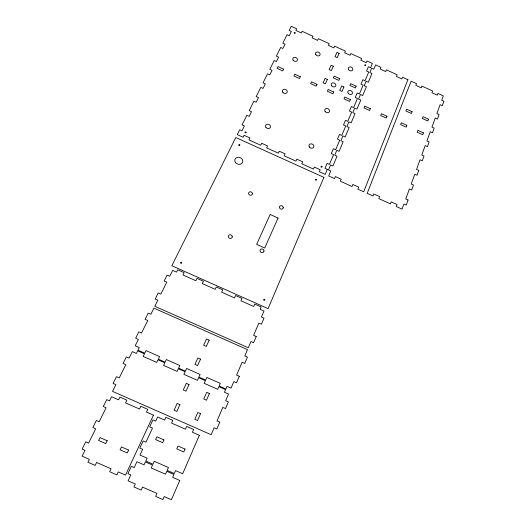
<?xml version="1.0" encoding="UTF-8"?>
<svg xmlns="http://www.w3.org/2000/svg" width="526" height="526" viewBox="0 0 526 526"><rect width="100%" height="100%" fill="white"/><g stroke="black" fill="none" stroke-linecap="round" stroke-linejoin="round"><path stroke-width="0.79" d="M365.623 65.04L365.616 65.612L364.972 65.671L364.584 65.139L364.985 64.751L365.623 65.04M322.004 166.499L321.978 167.15L321.274 167.242L320.867 166.65L321.32 166.19L322.004 166.499M316.415 179.504L316.382 180.162L315.672 180.26L315.265 179.655L315.725 179.188L316.415 179.504M295.106 32.783L295.073 33.342L294.409 33.394L294.034 32.868L294.468 32.487L295.106 32.783M264.808 299.531L264.756 300.293L263.98 300.431L263.546 299.748L264.065 299.195L264.808 299.531M246.063 132.144L246.01 132.789L245.287 132.868L244.892 132.282L245.372 131.835L246.063 132.144M239.777 144.88L239.725 145.531L238.988 145.623L238.594 145.025L239.087 144.571L239.777 144.88M181.733 262.494L181.648 263.243L180.839 263.375L180.425 262.704L180.983 262.158L181.733 262.494M408.058 200.031L406.23 205.081L403.915 204.035L402.061 209.118L396.256 206.494L397.005 204.463L391.206 201.839L390.443 203.871L378.819 198.611L379.594 196.586L373.782 193.956L373 195.981L367.181 193.351L411.135 81.162L416.507 83.621L415.836 85.357L421.214 87.816L421.878 86.08L432.609 90.991L431.958 92.734L437.323 95.186L437.967 93.444L443.326 95.896L441.735 100.275L443.885 101.255L442.287 105.66L440.13 104.674L436.889 113.57L439.059 114.556L437.428 119.047L435.252 118.054L431.951 127.121L434.141 128.12L432.484 132.697L430.281 131.691L426.915 140.935L429.131 141.941L427.434 146.609L425.212 145.597L421.78 155.019L424.015 156.038L422.293 160.798L420.044 159.772L416.546 169.385L418.801 170.411L417.039 175.263L414.777 174.237L411.2 184.034L413.489 185.073L411.687 190.024L409.399 188.985L405.756 198.986L408.058 200.031M423.423 132.861L422.746 134.709L417.217 132.19L417.907 130.349L423.423 132.861M428.473 119.172L427.809 120.987L422.339 118.488L423.009 116.68L428.473 119.172M406.861 125.313L406.164 127.154L400.628 124.629L401.338 122.795L406.861 125.313M412.075 111.69L411.385 113.491L405.908 110.993L406.605 109.191L412.075 111.69M407.913 79.689L363.69 191.773L357.864 189.136L358.666 187.125L352.847 184.488L352.032 186.5L340.375 181.227L341.203 179.221L335.371 176.585L334.536 178.59L328.697 175.947L330.801 170.963L328.474 169.911L330.578 164.96L332.899 166.006L337.041 156.202L334.74 155.157L336.798 150.304L339.092 151.343L343.156 141.731L340.874 140.698L342.893 135.938L345.168 136.97L349.152 127.548L346.89 126.523L348.87 121.861L351.125 122.887L355.024 113.649L352.788 112.63L354.734 108.054L356.957 109.073L360.79 100.012L358.574 99L360.481 94.516L362.684 95.522L366.438 86.639L364.248 85.639L366.116 81.241L368.299 82.234L371.987 73.515L369.817 72.529L371.645 68.209L373.808 69.202L375.623 64.908L381.008 67.374L380.291 69.09L385.683 71.556L386.393 69.84L397.156 74.764L396.459 76.487L401.844 78.953L402.535 77.23L407.913 79.689M386.958 116.246L386.229 118.067L380.692 115.542L381.429 113.721L386.958 116.246M370.35 108.672L369.6 110.493L364.051 107.961L364.807 106.147L370.35 108.672M219.776 422.141L216.857 428.999L214.102 427.789L211.15 434.693L112.531 391.383L115.891 384.624L113.116 383.401L116.463 376.701L119.224 377.918L125.813 364.656L123.071 363.446L126.339 356.904L129.067 358.107L132.296 351.611L136.379 353.413L137.654 350.822L144.446 353.82L143.177 356.411L156.761 362.401L158.01 359.804L164.783 362.795L163.553 365.399L177.117 371.382L178.327 368.772L185.093 371.757L183.89 374.367L197.428 380.344L198.611 377.721L205.364 380.699L204.193 383.329L217.711 389.293L218.862 386.656L225.601 389.635L224.464 392.271L228.514 394.059L225.68 400.7L228.389 401.89L225.542 408.59L222.82 407.387L217.028 420.932L219.776 422.141M239.291 376.274L236.522 382.77L233.846 381.587L231.052 388.129L227.015 386.347L225.884 388.977L219.145 385.999L220.289 383.375L206.817 377.431L205.653 380.048L198.907 377.07L200.077 374.453L186.585 368.496L185.389 371.1L178.63 368.121L179.833 365.517L166.321 359.554L165.092 362.144L158.319 359.153L159.556 356.569L146.024 350.592L144.762 353.17L137.976 350.178L139.245 347.601L135.182 345.806L138.364 339.401L135.662 338.211L138.831 331.86L141.52 333.05L147.76 320.492L145.091 319.308L148.181 313.108L150.844 314.285L153.901 308.124L247.503 349.626L244.814 355.918L247.45 357.088L244.754 363.433L242.105 362.263L236.621 375.097L239.291 376.274M256.215 336.489L253.585 342.676L250.968 341.512L248.305 347.745L154.815 306.29L157.846 300.188L155.209 299.018L158.227 292.969L160.851 294.139L166.795 282.173L164.197 281.015L167.143 275.098L169.734 276.255L172.653 270.384L176.526 272.106L177.683 269.766L184.126 272.639L182.982 274.98L195.876 280.72L197 278.372L203.43 281.239L202.319 283.593L215.193 289.326L216.285 286.966L222.708 289.826L221.624 292.186L234.478 297.913L235.543 295.54L241.953 298.393L240.901 300.773L253.729 306.487L254.768 304.1L261.172 306.954L260.146 309.341L263.986 311.05L261.422 317.053L263.999 318.197L261.422 324.246L258.838 323.102L253.611 335.332L256.215 336.489M323.911 177.374L268.076 308.611L171.818 265.735L235.773 137.536L323.911 177.374M327.31 169.379L325.193 174.362L319.348 171.726L320.202 169.727L314.364 167.09L313.503 169.076L301.799 163.79L302.68 161.804L296.835 159.161L295.947 161.14L284.224 155.841L285.131 153.868L279.28 151.218L278.359 153.191L266.623 147.885L267.556 145.919L261.692 143.269L260.751 145.229L249.002 139.916L249.955 137.957L244.084 135.307L243.117 137.26L237.233 134.597L239.665 129.731L242.006 130.79L244.412 125.957L242.072 124.899L246.845 115.332L249.166 116.384L251.52 111.644L249.212 110.598L253.887 101.216L256.182 102.261L258.49 97.619L256.201 96.574L260.791 87.388L263.059 88.421L265.321 83.864L263.059 82.838L267.55 73.824L269.805 74.85L272.021 70.385L269.779 69.366L274.184 60.529L276.413 61.542L278.589 57.163L276.367 56.151L280.693 47.485L282.896 48.491L285.033 44.197L282.83 43.198L287.071 34.696L289.261 35.696L291.351 31.481L289.175 30.482L291.259 26.3L296.684 28.785L295.862 30.455L301.293 32.941L302.108 31.264L312.95 36.228L312.142 37.905L317.566 40.39L318.368 38.707L329.191 43.658L328.408 45.348L333.819 47.827L334.595 46.137L345.404 51.081L344.642 52.778L350.053 55.256L350.809 53.553L361.605 58.491L360.862 60.201L366.26 62.673L366.997 60.963L372.388 63.429L370.567 67.716L368.404 66.73L366.563 71.036L368.733 72.029L365.024 80.741L362.841 79.742L360.961 84.134L363.15 85.14L359.376 94.016L357.167 93.01L355.254 97.488L357.47 98.5L353.617 107.547L351.388 106.535L349.435 111.104L351.67 112.117L347.745 121.348L345.497 120.329L343.504 124.984L345.766 126.01L341.755 135.425L339.487 134.393L337.455 139.147L339.737 140.179L335.647 149.785L333.352 148.74L331.281 153.592L333.589 154.631L329.414 164.434L327.093 163.382L324.983 168.327L327.31 169.379M350.388 99.578L349.606 101.38L344.05 98.849L344.832 97.047L350.388 99.578M356.155 86.165L355.392 87.941L349.889 85.429L350.658 83.66L356.155 86.165M179.76 480.442L171.404 499.7L164.191 496.557L162.876 499.555L155.65 496.406L156.978 493.414L142.533 487.122L141.178 490.1L133.939 486.951L135.307 483.973L128.068 480.817L130.81 474.899L127.93 473.643L131.342 466.306L134.209 467.555L136.911 461.723L144.065 464.852L145.393 461.946L152.533 465.063L151.212 467.969L165.499 474.209L166.788 471.289L173.915 474.399L172.633 477.325L179.76 480.442M199.354 435.298L182.68 473.722L175.572 470.619L174.297 473.525L167.176 470.415L168.465 467.509L154.236 461.295L152.928 464.188L145.794 461.072L147.122 458.179L139.995 455.069L142.658 449.322L139.817 448.08L143.131 440.946L145.958 442.188L152.487 428.098L149.68 426.862L152.915 419.906L155.709 421.135L157.629 416.987L164.592 420.044L165.861 417.282L172.804 420.333L171.555 423.095L185.461 429.203L186.691 426.428L193.627 429.479L192.411 432.254L199.354 435.298M185.02 449.092L183.771 451.933L176.743 448.856L177.998 446.022L185.02 449.092M200.557 413.686L197.559 420.517L194.798 419.301L197.809 412.476L200.557 413.686M209.407 393.52L206.481 400.194L203.753 398.991L206.692 392.324L209.407 393.52M343.925 86.968L341.966 91.432L339.75 90.419L341.716 85.962L343.925 86.968M263.999 251.08L263.539 252.112L262.487 252.651L261.251 252.48L260.298 251.665L259.995 250.527L260.455 249.488L261.507 248.956L262.744 249.127L263.697 249.935L263.999 251.08M283.264 207.691L282.824 208.671L281.818 209.164L280.614 208.986L279.687 208.204L279.385 207.119L279.819 206.139L280.831 205.646L282.028 205.824L282.955 206.606L283.264 207.691M333.721 91.984L332.925 93.779L327.356 91.241L328.165 89.446L333.721 91.984M339.658 78.637L338.869 80.399L333.359 77.887L334.155 76.125L339.658 78.637M278.044 218.034L264.723 248.016L256.662 244.406L270.147 214.483L278.044 218.034M163.954 439.868L162.672 442.695L155.63 439.611L156.919 436.784L163.954 439.868M179.931 404.619L176.848 411.411L174.086 410.201L177.177 403.403L179.931 404.619M189.031 384.539L186.02 391.18L183.291 389.976L186.309 383.342L189.031 384.539M200.544 359.146L197.625 365.583L194.936 364.393L197.868 357.963L200.544 359.146M209.164 340.125L206.31 346.417L203.661 345.24L206.521 338.954L209.164 340.125M327.35 79.406L325.338 83.844L323.115 82.838L325.134 78.4L327.35 79.406M333.313 66.256L331.334 70.609L329.138 69.603L331.117 65.25L333.313 66.256M339.158 53.35L337.225 57.623L335.049 56.63L336.988 52.357L339.158 53.35M317.04 84.377L316.218 86.165L310.642 83.627L311.471 81.839L317.04 84.377M153.447 415.152L125.523 475.077L118.297 471.927L116.91 474.886L109.664 471.73L111.071 468.778L96.6 462.472L95.173 465.411L87.921 462.249L89.361 459.316L82.115 456.154L85.008 450.322L82.122 449.059L85.725 441.827L88.598 443.083L95.693 428.782L92.839 427.533L96.35 420.478L99.19 421.72L106.107 407.768L103.293 406.532L106.725 399.642L109.526 400.878L111.565 396.768L118.554 399.832L119.895 397.104L126.871 400.168L125.543 402.903L139.502 409.031L140.81 406.282L147.773 409.34L146.478 412.088L153.447 415.152M232.275 236.871L231.795 237.897L230.723 238.429L229.474 238.252L228.527 237.443L228.238 236.305L228.718 235.28L229.79 234.754L231.039 234.931L231.986 235.74L232.275 236.871M252.454 193.831L252 194.798L250.968 195.291L249.765 195.107L248.837 194.324L248.542 193.246L249.002 192.273L250.028 191.786L251.237 191.97L252.164 192.746L252.454 193.831M128.587 450.085L127.233 452.965L120.086 449.842L121.453 446.962L128.587 450.085M300.333 76.763L299.485 78.545L293.902 76L294.757 74.225L300.333 76.763M107.166 440.722L105.772 443.589L98.612 440.466L100.019 437.599L107.166 440.722M283.599 69.136L282.732 70.911L277.143 68.36L278.017 66.592L283.599 69.136M348.192 93.299A2.433 1.946 26.5 0 0 352.236 93.687A2.433 1.946 26.5 0 0 349.974 90.433A2.433 1.946 26.5 0 0 348.192 93.299M348.626 69.695A2.4 1.894 25.9 0 0 352.617 70.103A2.4 1.894 25.9 0 0 350.388 66.92A2.4 1.894 25.9 0 0 348.626 69.695M309.347 146.971A2.538 2.117 25.4 0 0 313.614 147.319A2.538 2.117 25.4 0 0 311.307 143.854A2.538 2.117 25.4 0 0 309.347 146.971M325.134 111.459A2.472 2.019 25.5 0 0 329.283 111.834A2.472 2.019 25.5 0 0 327.008 108.494A2.472 2.019 25.5 0 0 325.134 111.459M331.577 85.725A2.433 1.953 25.3 0 0 335.641 86.119A2.433 1.953 25.3 0 0 333.399 82.871A2.433 1.953 25.3 0 0 331.577 85.725M315.837 54.717A2.406 1.894 23.6 0 0 319.867 55.138A2.406 1.894 23.6 0 0 317.678 51.969A2.406 1.894 23.6 0 0 315.837 54.717M265.886 127.285A2.545 2.124 21.5 0 0 270.206 127.654A2.545 2.124 21.5 0 0 267.951 124.208A2.545 2.124 21.5 0 0 265.886 127.285M282.778 92.195A2.485 2.019 22.1 0 0 286.972 92.589A2.485 2.019 22.1 0 0 284.75 89.275A2.485 2.019 22.1 0 0 282.778 92.195M293.127 60.168A2.433 1.933 22.3 0 0 297.223 60.589A2.433 1.933 22.3 0 0 295.033 57.38A2.433 1.933 22.3 0 0 293.127 60.168M235.602 162.692A4.096 3.504 19.4 0 0 242.525 162.468A4.096 3.504 19.4 0 0 238.252 157.228A4.096 3.504 19.4 0 0 235.602 162.692"/></g></svg>
